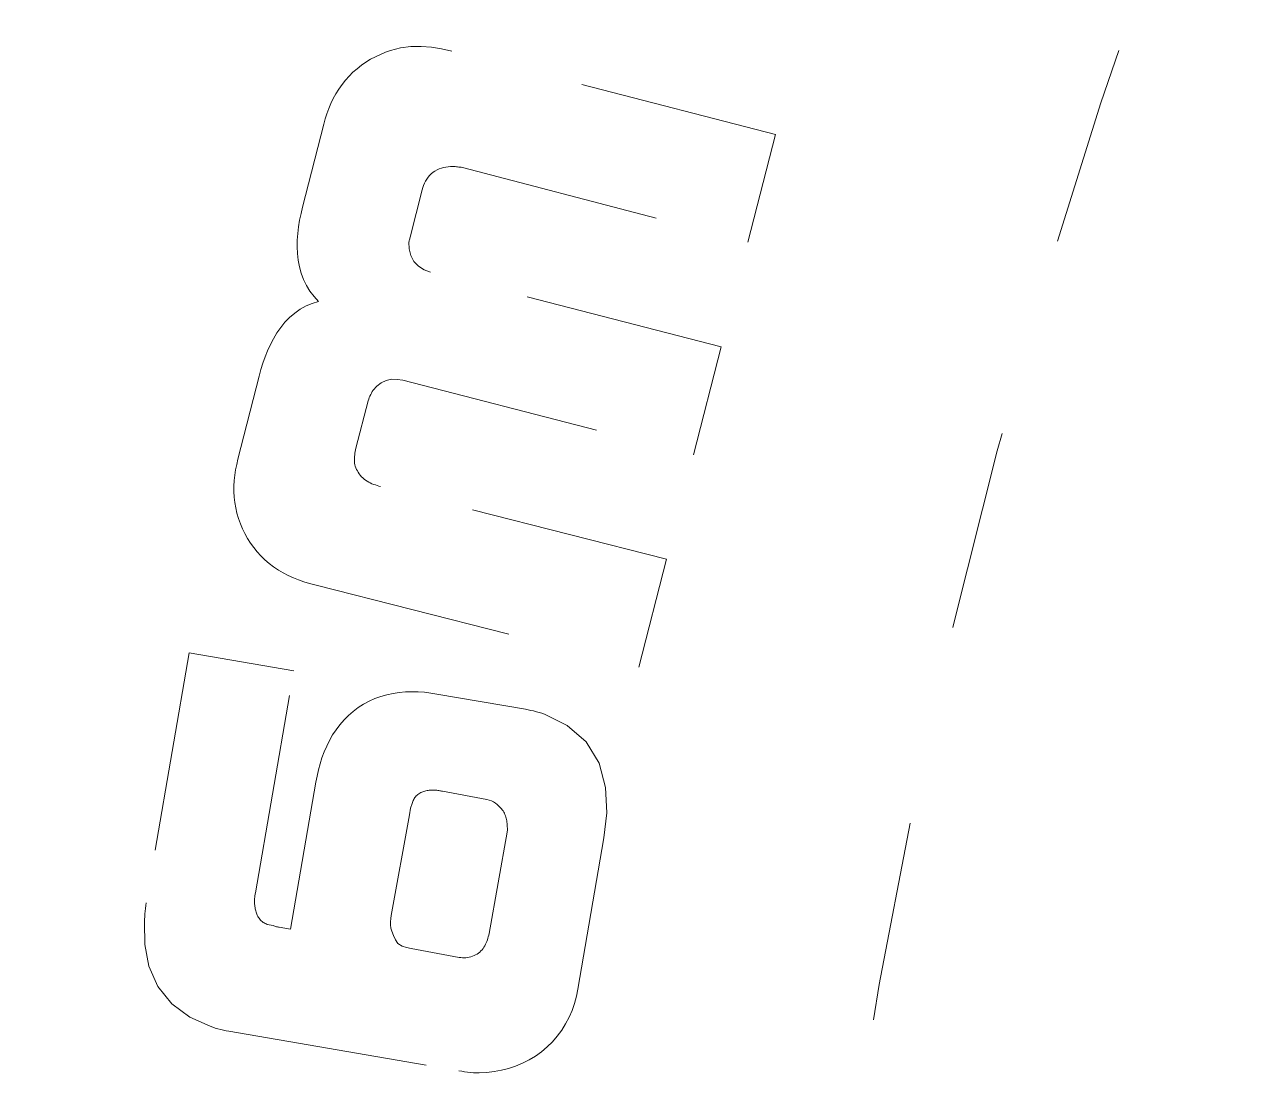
# Model space of a CAD drawing. Header units: millimetres. Extents: x -50460 to 50460, y -35640 to 35640.
# Drawn here: x -33429.18 to -33423.06, y 26589.39 to 26594.73 of the extents above; entities that cross this region are included whole.
import ezdxf

# ---------------------------------------------------------------- set-up
doc = ezdxf.new("R2010")
doc.units = ezdxf.units.MM
doc.linetypes.add('虚线', pattern=[2, 1, -1])
for name, color, linetype, lineweight in [('EB0', 7, 'Continuous', 15), ('尺寸线层', 4, 'Continuous', 18), ('粗实线层_1', 7, 'Continuous', 15), ('细实线层', 3, 'Continuous', 18), ('虚线层', 100, '虚线', 18)]:
    doc.layers.add(name, color=color, linetype=linetype, lineweight=lineweight)

# ---------------------------------------------------------------- blocks, each defined once
blk = doc.blocks.new('*X1015')
at = {"layer": '虚线层', "linetype": '虚线', "lineweight": 18}
for p, q in [((8.837173461914062, 52.63521766662598), (8.812389373779297, 52.62356567382812)), ((8.862545013427734, 52.64556312561035), (8.837173461914062, 52.63521766662598)), ((8.888214111328125, 52.65524196624756), (8.862545013427734, 52.64556312561035)), ((8.93820571899414, 52.66810989379883), (8.888214111328125, 52.65524196624756)), ((8.888214886872447, 52.65524199714491), (8.888214886872447, 52.65524199714491)), ((8.98904037475586, 52.67454433441162), (8.93820571899414, 52.66810989379883)), ((9.040626525878906, 52.67528247833252), (8.98904037475586, 52.67454433441162)), ((9.092269897460938, 52.67083072662354), (9.040626525878906, 52.67528247833252)), ((9.14339828491211, 52.66220474243164), (9.092269897460938, 52.67083072662354)), ((9.194072723388672, 52.65090370178223), (9.14339828491211, 52.66220474243164)), ((10.81185913849913, 52.2357192205709), (9.194071719844942, 52.65090360234899)), ((9.194071719844942, 52.65090360234899), (9.194071719844942, 52.65090360234899)), ((8.742351531982422, 52.58049869537354), (8.720684051513672, 52.56371593475342)), ((8.764965057373047, 52.59602546691895), (8.742351531982422, 52.58049869537354)), ((8.788326263427734, 52.61042499542236), (8.764965057373047, 52.59602546691895)), ((8.812389373779297, 52.62356567382812), (8.788326263427734, 52.61042499542236)), ((8.662628173828125, 52.50557136535645), (8.645652770996094, 52.48404121398926)), ((8.680805206298828, 52.52611351013184), (8.662628173828125, 52.50557136535645)), ((8.700157165527344, 52.54555320739746), (8.680805206298828, 52.52611351013184)), ((8.720684051513672, 52.56371593475342), (8.700157165527344, 52.54555320739746)), ((8.62991714477539, 52.46159362792969), (8.615447998046875, 52.43830966949463)), ((8.645652770996094, 52.48404121398926), (8.62991714477539, 52.46159362792969)), ((8.59024429321289, 52.38960742950439), (8.579582214355469, 52.36434650421143)), ((8.602222442626953, 52.41428375244141), (8.59024429321289, 52.38960742950439)), ((8.615447998046875, 52.43830966949463), (8.602222442626953, 52.41428375244141)), ((8.570316314697266, 52.33856678009033), (8.562171936035156, 52.31240272521973)), ((8.579582214355469, 52.36434650421143), (8.570316314697266, 52.33856678009033)), ((8.554592327214777, 52.28604460017959), (8.448735494253924, 51.87216173684283)), ((8.562171936035156, 52.31240272521973), (8.55459213256836, 52.28604507446289)), ((8.554592327214777, 52.28604460017959), (8.554592327214777, 52.28604460017959)), ((10.67346434458159, 51.6968905871654), (10.81185913849913, 52.2357192205709)), ((10.81185913849913, 52.2357192205709), (10.81185913849913, 52.2357192205709)), ((9.176094055175781, 52.07403564453125), (9.187705993652344, 52.07485675811768)), ((9.187705993652344, 52.07485675811768), (9.1993408203125, 52.07515811920166)), ((9.1993408203125, 52.07515811920166), (9.210990905761719, 52.07519817352295)), ((9.210990905761719, 52.07519817352295), (9.216999053955078, 52.07392597198486)), ((9.210991459549405, 52.07519861319452), (9.210991459549405, 52.07519861319452)), ((9.068920135498047, 52.01200294494629), (9.075748443603516, 52.02144432067871)), ((9.075748443603516, 52.02144432067871), (9.08331298828125, 52.03031063079834)), ((9.08331298828125, 52.03031063079834), (9.091556549072266, 52.03856182098389)), ((9.091556549072266, 52.03856182098389), (9.10049057006836, 52.04604339599609)), ((9.10049057006836, 52.04604339599609), (9.110118865966797, 52.05258178710938)), ((9.110118865966797, 52.05258178710938), (9.120342254638672, 52.05819225311279)), ((9.120342254638672, 52.05819225311279), (9.130973815917969, 52.06298637390137)), ((9.130973815917969, 52.06298637390137), (9.141914367675781, 52.06699466705322)), ((9.141914367675781, 52.06699466705322), (9.153121948242188, 52.07017040252686)), ((9.153121948242188, 52.07017040252686), (9.164539337158203, 52.0724983215332)), ((9.164539337158203, 52.0724983215332), (9.176094055175781, 52.07403564453125)), ((9.216999053955078, 52.07392597198486), (9.223068237304688, 52.07302284240723)), ((9.223068237304688, 52.07302284240723), (9.229194641113281, 52.07259654998779)), ((9.229194641113281, 52.07259654998779), (9.23531723022461, 52.07224178314209)), ((9.23531723022461, 52.07224178314209), (9.241413116455078, 52.07155227661133)), ((9.241413116455078, 52.07155227661133), (9.247432708740234, 52.07042598724365)), ((9.247433975804597, 52.070426378923), (10.67346434458159, 51.6968905871654)), ((9.247433975804597, 52.070426378923), (9.247433975804597, 52.070426378923)), ((8.985828769742511, 51.72161943749234), (9.04656629684905, 51.9584957932384)), ((9.046566009521484, 51.95849609375), (9.049823760986328, 51.96968841552734)), ((9.04656629684905, 51.9584957932384), (9.04656629684905, 51.9584957932384)), ((9.049823760986328, 51.96968841552734), (9.053436279296875, 51.98075389862061)), ((9.053436279296875, 51.98075389862061), (9.057735443115234, 51.99156856536865)), ((9.057735443115234, 51.99156856536865), (9.062904357910156, 52.00201797485352)), ((9.062904357910156, 52.00201797485352), (9.068920135498047, 52.01200294494629)), ((8.441082000732422, 51.83964157104492), (8.434158325195312, 51.80698013305664)), ((8.448734283447266, 51.87216186523438), (8.441082000732422, 51.83964157104492)), ((8.448735494253924, 51.87216173684283), (8.448735494253924, 51.87216173684283)), ((8.42864990234375, 51.77405071258545), (8.424785614013672, 51.74086761474609)), ((8.434158325195312, 51.80698013305664), (8.42864990234375, 51.77405071258545)), ((8.424785614013672, 51.74086761474609), (8.42251205444336, 51.70753383636475)), ((8.98175048828125, 51.7056360244751), (8.98282241821289, 51.70961380004883)), ((8.98282241821289, 51.70961380004883), (8.98370361328125, 51.71364879608154)), ((8.98370361328125, 51.71364879608154), (8.98465347290039, 51.71766662597656)), ((8.98465347290039, 51.71766662597656), (8.985828399658203, 51.72161960601807)), ((8.985828769742511, 51.72161943749234), (8.985828769742511, 51.72161943749234)), ((8.42251205444336, 51.70753383636475), (8.421932220458984, 51.67413806915283)), ((8.421932220458984, 51.67413806915283), (8.423290252685547, 51.64075946807861)), ((8.979320526123047, 51.69775867462158), (8.98052978515625, 51.70169925689697)), ((8.981853485107422, 51.6640100479126), (8.979320526123047, 51.69775867462158)), ((8.979321177554084, 51.69775826612749), (8.979321177554084, 51.69775826612749)), ((8.98052978515625, 51.70169925689697), (8.98175048828125, 51.7056360244751)), ((8.989566802978516, 51.63131237030029), (8.981853485107422, 51.6640100479126)), ((10.67346434458159, 51.6968905871654), (10.67346434458159, 51.6968905871654)), ((8.423290252685547, 51.64075946807861), (8.426898956298828, 51.60754680633545)), ((8.426898956298828, 51.60754680633545), (8.433101654052734, 51.57471561431885)), ((9.004425048828125, 51.60124111175537), (8.989566802978516, 51.63131237030029)), ((9.02725601196289, 51.57699012756348), (9.004425048828125, 51.60124111175537)), ((8.433101654052734, 51.57471561431885), (8.442058563232422, 51.54252815246582)), ((8.442058563232422, 51.54252815246582), (8.453800201416016, 51.51126098632812)), ((9.055782318115234, 51.55965328216553), (9.02725601196289, 51.57699012756348)), ((9.087348937988281, 51.54764938354492), (9.055782318115234, 51.55965328216553)), ((10.53940794544178, 51.17498169345708), (9.08734720791108, 51.54764980625623)), ((9.08734720791108, 51.54764980625623), (9.08734720791108, 51.54764980625623)), ((8.453800201416016, 51.51126098632812), (8.46829605102539, 51.48112869262695)), ((8.46829605102539, 51.48112869262695), (8.485649108886719, 51.45255661010742)), ((8.485649108886719, 51.45255661010742), (8.506107330322266, 51.42621994018555)), ((8.506107330322266, 51.42621994018555), (8.528560638427734, 51.40144634246826)), ((8.40933609008789, 51.3428955078125), (8.383914947509766, 51.32118701934814)), ((8.4366455078125, 51.36220550537109), (8.40933609008789, 51.3428955078125)), ((8.465824127197266, 51.37857723236084), (8.4366455078125, 51.36220550537109)), ((8.496688842773438, 51.39127159118652), (8.465824127197266, 51.37857723236084)), ((8.528560638427734, 51.40144634246826), (8.496688842773438, 51.39127159118652)), ((8.528561958461069, 51.40144590169803), (8.528561958461069, 51.40144590169803)), ((8.36043930053711, 51.29736804962158), (8.339275360107422, 51.27150630950928)), ((8.383914947509766, 51.32118701934814), (8.36043930053711, 51.29736804962158)), ((8.32046127319336, 51.24387073516846), (8.303497314453125, 51.21505069732666)), ((8.339275360107422, 51.27150630950928), (8.32046127319336, 51.24387073516846)), ((8.288074493408203, 51.18540191650391), (8.274116516113281, 51.15503215789795)), ((8.303497314453125, 51.21505069732666), (8.288074493408203, 51.18540191650391)), ((10.40101315150969, 50.63485154161026), (10.53940794544178, 51.17498169345708)), ((10.53940794544178, 51.17498169345708), (10.53940794544178, 51.17498169345708)), ((8.261611938476562, 51.12403011322021), (8.2506103515625, 51.09248065948486)), ((8.274116516113281, 51.15503215789795), (8.261611938476562, 51.12403011322021)), ((8.240886688232422, 51.06051731109619), (8.231815338134766, 51.02834415435791)), ((8.2506103515625, 51.09248065948486), (8.240886688232422, 51.06051731109619)), ((8.231815754552372, 51.02834394942329), (8.125525082097738, 50.61402724660002)), ((8.231815754552372, 51.02834394942329), (8.231815754552372, 51.02834394942329)), ((8.801448822021484, 50.95762825012207), (8.82012939453125, 50.97796249389648)), ((8.82012939453125, 50.97796249389648), (8.841747283935547, 50.9948263168335)), ((8.841747283935547, 50.9948263168335), (8.866378784179688, 51.00675201416016)), ((8.866378784179688, 51.00675201416016), (8.893329620361328, 51.01227951049805)), ((8.893329620361328, 51.01227951049805), (8.921184539794922, 51.01199817657471)), ((8.921184539794922, 51.01199817657471), (8.948951721191406, 51.00751972198486)), ((8.948952413993538, 51.00751965441304), (10.40101315150969, 50.63485154161026)), ((8.948952413993538, 51.00751965441304), (8.948952413993538, 51.00751965441304)), ((8.776283264160156, 50.90513324737549), (8.779064178466797, 50.91300964355469)), ((8.779064178466797, 50.91300964355469), (8.782005310058594, 50.92081069946289)), ((8.782005310058594, 50.92081069946289), (8.785266876220703, 50.92846298217773)), ((8.785266876220703, 50.92846298217773), (8.788936614990234, 50.93592739105225)), ((8.788936614990234, 50.93592739105225), (8.792930603027344, 50.9432430267334)), ((8.792930603027344, 50.9432430267334), (8.797134399414062, 50.95046043395996)), ((8.797134399414062, 50.95046043395996), (8.801448822021484, 50.95762825012207)), ((8.801446990997647, 50.95762811427994), (8.801446990997647, 50.95762811427994)), ((8.715112934602075, 50.66825718152541), (8.776284301187843, 50.90513353727511)), ((8.776284301187843, 50.90513353727511), (8.776284301187843, 50.90513353727511)), ((8.713386535644531, 50.66010475158691), (8.71511459350586, 50.66825675964355)), ((8.715112934602075, 50.66825718152541), (8.715112934602075, 50.66825718152541)), ((8.125526428222656, 50.61402702331543), (8.119525909423828, 50.58728790283203)), ((8.125525082097738, 50.61402724660002), (8.125525082097738, 50.61402724660002)), ((8.707595825195312, 50.61064434051514), (8.707672119140625, 50.618971824646)), ((8.707962036132812, 50.60230922698975), (8.707595825195312, 50.61064434051514)), ((8.707672119140625, 50.618971824646), (8.708168029785156, 50.62727451324463)), ((8.708168029785156, 50.62727451324463), (8.709049224853516, 50.63553714752197)), ((8.709049224853516, 50.63553714752197), (8.710269927978516, 50.64375686645508)), ((8.710269927978516, 50.64375686645508), (8.711742401123047, 50.65194225311279)), ((8.711742401123047, 50.65194225311279), (8.713386535644531, 50.66010475158691)), ((10.40101315150969, 50.63485154161026), (10.40101315150969, 50.63485154161026)), ((8.114139556884766, 50.56044387817383), (8.109966278076172, 50.5333948135376)), ((8.119525909423828, 50.58728790283203), (8.114139556884766, 50.56044387817383)), ((8.70880126953125, 50.59398651123047), (8.707962036132812, 50.60230922698975)), ((8.710182189941406, 50.58573818206787), (8.70880126953125, 50.59398651123047)), ((8.712188720703125, 50.57765293121338), (8.710182189941406, 50.58573818206787)), ((8.714908599853516, 50.56981658935547), (8.712188720703125, 50.57765293121338)), ((8.718330383300781, 50.56226253509521), (8.714908599853516, 50.56981658935547)), ((8.722240447998047, 50.55490684509277), (8.718330383300781, 50.56226253509521)), ((8.726394653320312, 50.54764938354492), (8.722240447998047, 50.55490684509277)), ((8.726392761062016, 50.54764980625623), (8.726392761062016, 50.54764980625623)), ((8.731521606445312, 50.54010486602783), (8.726394653320312, 50.54764938354492)), ((8.107280731201172, 50.50613307952881), (8.105995178222656, 50.47875595092773)), ((8.109966278076172, 50.5333948135376), (8.107280731201172, 50.50613307952881)), ((8.736873626708984, 50.53276252746582), (8.731521606445312, 50.54010486602783)), ((8.742664337158203, 50.52582263946533), (8.736873626708984, 50.53276252746582)), ((8.749080657958984, 50.51946067810059), (8.742664337158203, 50.52582263946533)), ((8.756072998046875, 50.51366901397705), (8.749080657958984, 50.51946067810059)), ((8.763492584228516, 50.50836277008057), (8.756072998046875, 50.51366901397705)), ((8.771190643310547, 50.50345802307129), (8.763492584228516, 50.50836277008057)), ((8.779075622558594, 50.49890804290771), (8.771190643310547, 50.50345802307129)), ((8.787128448486328, 50.49472236633301), (8.779075622558594, 50.49890804290771)), ((8.795352935791016, 50.49091529846191), (8.787128448486328, 50.49472236633301)), ((8.803733825683594, 50.48749828338623), (8.795352935791016, 50.49091529846191)), ((8.812259674072266, 50.48443651199341), (8.803733825683594, 50.48749828338623)), ((8.82088851928711, 50.48164224624634), (8.812259674072266, 50.48443651199341)), ((8.105995178222656, 50.47875595092773), (8.106025695800781, 50.45135927200317)), ((8.106025695800781, 50.45135927200317), (8.107425689697266, 50.42400550842285)), ((8.107425689697266, 50.42400550842285), (8.110279083251953, 50.39675569534302)), ((8.829586029052734, 50.47902631759644), (8.82088851928711, 50.48164224624634)), ((8.838321685791016, 50.47650003433228), (8.829586029052734, 50.47902631759644)), ((10.26739059186366, 50.11424416633963), (8.83832334674662, 50.47650013163366)), ((8.83832334674662, 50.47650013163366), (8.83832334674662, 50.47650013163366)), ((8.110279083251953, 50.39675569534302), (8.114700317382812, 50.36971521377563)), ((8.114700317382812, 50.36971521377563), (8.120834350585938, 50.34301996231079)), ((8.120834350585938, 50.34301996231079), (8.12868881225586, 50.31677198410034)), ((8.12868881225586, 50.31677198410034), (8.138084411621094, 50.29103183746338)), ((8.138084411621094, 50.29103183746338), (8.148872375488281, 50.26585388183594)), ((8.148872375488281, 50.26585388183594), (8.160995483398438, 50.24128723144531)), ((8.160995483398438, 50.24128723144531), (8.174415588378906, 50.2173900604248)), ((8.174415588378906, 50.2173900604248), (8.18914794921875, 50.19428825378418)), ((8.18914794921875, 50.19428825378418), (8.205211639404297, 50.17212581634521)), ((8.205211639404297, 50.17212581634521), (8.222358703613281, 50.15078496932983)), ((8.222358703613281, 50.15078496932983), (8.240058898925781, 50.1298623085022)), ((8.240058704657713, 50.12986238759913), (8.240058704657713, 50.12986238759913)), ((8.240058898925781, 50.1298623085022), (8.260639190673828, 50.11050510406494)), ((8.260639190673828, 50.11050510406494), (8.281814575195312, 50.09191179275513)), ((8.281814575195312, 50.09191179275513), (8.30416488647461, 50.07482481002808)), ((8.30416488647461, 50.07482481002808), (8.327796936035156, 50.05944776535034)), ((8.327796936035156, 50.05944776535034), (8.352340698242188, 50.04543685913086)), ((10.12856195845234, 49.57411401449644), (10.26739059186366, 50.11424416633963)), ((10.26739059186366, 50.11424416633963), (10.26739059186366, 50.11424416633963)), ((8.352340698242188, 50.04543685913086), (8.377449035644531, 50.03248167037964)), ((8.377449035644531, 50.03248167037964), (8.403045654296875, 50.0206356048584)), ((8.403045654296875, 50.0206356048584), (8.429161071777344, 50.01008892059326)), ((8.429161071777344, 50.01008892059326), (8.455780029296875, 50.00090265274048)), ((8.455780029296875, 50.00090265274048), (8.48275375366211, 49.99268817901611)), ((8.48275375366211, 49.99268817901611), (8.509906768798828, 49.98496007919312)), ((8.509906860839692, 49.98496000148225), (10.12856195845234, 49.57411401449644)), ((8.509906860839692, 49.98496000148225), (8.509906860839692, 49.98496000148225)), ((7.882778687606333, 49.64625356147008), (7.667160466342466, 48.39722970029834)), ((8.404687581321923, 49.55644878923704), (7.882778687606333, 49.64625356147008)), ((7.882778687606333, 49.64625356147008), (7.882778687606333, 49.64625356147008)), ((10.12856195845234, 49.57411401449644), (10.12856195845234, 49.57411401449644)), ((8.213364370909403, 48.44712124043144), (8.404687581321923, 49.55644878923704)), ((8.404687581321923, 49.55644878923704), (8.404687581321923, 49.55644878923704)), ((8.932022094726562, 49.44753980636597), (8.900875091552734, 49.44295358657837)), ((8.963375091552734, 49.45034503936768), (8.932022094726562, 49.44753980636597)), ((8.99483871459961, 49.45144462585449), (8.963375091552734, 49.45034503936768)), ((9.026321411132812, 49.45091009140015), (8.99483871459961, 49.45144462585449)), ((9.057723999023438, 49.4487156867981), (9.026321411132812, 49.45091009140015)), ((9.088958740234375, 49.44490575790405), (9.057723999023438, 49.4487156867981)), ((9.12009048461914, 49.4401798248291), (9.088958740234375, 49.44490575790405)), ((8.753711700439453, 49.3893780708313), (8.727218627929688, 49.37237215042114)), ((8.781440734863281, 49.40427350997925), (8.753711700439453, 49.3893780708313)), ((8.810203552246094, 49.4170994758606), (8.781440734863281, 49.40427350997925)), ((8.839775085449219, 49.42790603637695), (8.810203552246094, 49.4170994758606)), ((8.87005615234375, 49.43649005889893), (8.839775085449219, 49.42790603637695)), ((8.900875091552734, 49.44295358657837), (8.87005615234375, 49.43649005889893)), ((9.561737472860841, 49.36425789986606), (9.120088882831624, 49.44017980875651)), ((9.120088882831624, 49.44017980875651), (9.120088882831624, 49.44017980875651)), ((8.678031921386719, 49.33311080932617), (8.655803680419922, 49.31082344055176)), ((8.70193099975586, 49.35359764099121), (8.678031921386719, 49.33311080932617)), ((8.727218627929688, 49.37237215042114), (8.70193099975586, 49.35359764099121)), ((9.575557708740234, 49.36152458190918), (9.561737060546875, 49.3642578125)), ((9.561737472860841, 49.36425789986606), (9.561737472860841, 49.36425789986606)), ((9.589344024658203, 49.35866022109985), (9.575557708740234, 49.36152458190918)), ((9.603069305419922, 49.35553550720215), (9.589344024658203, 49.35866022109985)), ((9.616695404052734, 49.35203647613525), (9.603069305419922, 49.35553550720215)), ((9.630237579345703, 49.34819984436035), (9.616695404052734, 49.35203647613525)), ((9.643726348876953, 49.34413766860962), (9.630237579345703, 49.34819984436035)), ((9.657180786132812, 49.33996295928955), (9.643726348876953, 49.34413766860962)), ((9.770187377929688, 49.28367185592651), (9.657180786132812, 49.33996295928955)), ((9.65718215832021, 49.33996288901835), (9.65718215832021, 49.33996288901835)), ((8.616046905517578, 49.26202821731567), (8.598709106445312, 49.23575448989868)), ((8.635139465332031, 49.28705787658691), (8.616046905517578, 49.26202821731567)), ((8.655803680419922, 49.31082344055176), (8.635139465332031, 49.28705787658691)), ((9.86520004272461, 49.2013111114502), (9.770187377929688, 49.28367185592651)), ((8.583087921142578, 49.20841598510742), (8.569084167480469, 49.18022155761719)), ((8.598709106445312, 49.23575448989868), (8.583087921142578, 49.20841598510742)), ((9.930549621582031, 49.09438610076904), (9.86520004272461, 49.2013111114502)), ((8.556610107421875, 49.15131855010986), (8.545608520507812, 49.12182188034058)), ((8.569084167480469, 49.18022155761719), (8.556610107421875, 49.15131855010986)), ((8.53603744506836, 49.09182691574097), (8.527881622314453, 49.06142330169678)), ((8.545608520507812, 49.12182188034058), (8.53603744506836, 49.09182691574097)), ((9.962654113769531, 48.97274160385132), (9.930549621582031, 49.09438610076904)), ((8.52102279663086, 49.0307092666626), (8.514881134033203, 48.99983263015747)), ((8.527881622314453, 49.06142330169678), (8.52102279663086, 49.0307092666626)), ((8.514882809075061, 48.99983273717589), (8.388201681096689, 48.26534249856195)), ((8.514882809075061, 48.99983273717589), (8.514882809075061, 48.99983273717589)), ((9.054271697998047, 48.95386409759521), (9.059585571289062, 48.95540618896484)), ((9.059585571289062, 48.95540618896484), (9.064952850341797, 48.95673751831055)), ((9.064952850341797, 48.95673751831055), (9.070369720458984, 48.95786666870117)), ((9.070369720458984, 48.95786666870117), (9.075824737548828, 48.95880031585693)), ((9.075824737548828, 48.95880031585693), (9.081310272216797, 48.95953798294067)), ((9.081310272216797, 48.95953798294067), (9.086814880371094, 48.96007680892944)), ((9.086814880371094, 48.96007680892944), (9.092334747314453, 48.96041584014893)), ((9.092334747314453, 48.96041584014893), (9.097858428955078, 48.96056699752808)), ((9.097858428955078, 48.96056699752808), (9.103385925292969, 48.96057558059692)), ((9.103385925292969, 48.96057558059692), (9.108917236328125, 48.96048831939697)), ((9.108917236328125, 48.96048831939697), (9.114448547363281, 48.9603533744812)), ((9.114448547363281, 48.9603533744812), (9.119224548339844, 48.95950174331665)), ((9.114448969601654, 48.96035334455155), (9.114448969601654, 48.96035334455155)), ((9.119224548339844, 48.95950174331665), (9.123992919921875, 48.95861768722534)), ((9.123992919921875, 48.95861768722534), (9.12875747680664, 48.95769214630127)), ((9.12875747680664, 48.95769214630127), (9.133525848388672, 48.95680952072144)), ((9.133525848388672, 48.95680952072144), (9.138309478759766, 48.95601797103882)), ((9.138309478759766, 48.95601797103882), (9.143089294433594, 48.95519018173218)), ((9.143089294433594, 48.95519018173218), (9.14785385131836, 48.95427942276001)), ((9.147854609516799, 48.95427959183871), (9.147854609516799, 48.95427959183871)), ((9.147854609516799, 48.95427959183871), (9.369546583489864, 48.91306484129746)), ((9.968379974365234, 48.84746217727661), (9.962654113769531, 48.97274160385132)), ((8.996009826660156, 48.89267444610596), (8.997673034667969, 48.89796781539917)), ((8.997673034667969, 48.89796781539917), (8.999462127685547, 48.90320491790771)), ((8.999462127685547, 48.90320491790771), (9.001514434814453, 48.90832901000977)), ((9.001514434814453, 48.90832901000977), (9.003936767578125, 48.91328763961792)), ((9.003936767578125, 48.91328763961792), (9.006736755371094, 48.91806364059448)), ((9.006736755371094, 48.91806364059448), (9.009845733642578, 48.92265748977661)), ((9.009845733642578, 48.92265748977661), (9.013206481933594, 48.92706823348999)), ((9.013206481933594, 48.92706823348999), (9.016815185546875, 48.93126630783081)), ((9.016815185546875, 48.93126630783081), (9.020694732666016, 48.93520927429199)), ((9.020694732666016, 48.93520927429199), (9.024856567382812, 48.93885469436646)), ((9.024856567382812, 48.93885469436646), (9.029293060302734, 48.94217777252197)), ((9.029293060302734, 48.94217777252197), (9.03396224975586, 48.94516181945801)), ((9.03396224975586, 48.94516181945801), (9.038829803466797, 48.94779253005981)), ((9.038829803466797, 48.94779253005981), (9.043865203857422, 48.95009136199951)), ((9.043865203857422, 48.95009136199951), (9.049026489257812, 48.95210075378418)), ((9.049026489257812, 48.95210075378418), (9.054271697998047, 48.95386409759521)), ((9.369544982910156, 48.91306495666504), (9.380882263183594, 48.91031980514526)), ((9.369546583489864, 48.91306484129746), (9.369546583489864, 48.91306484129746)), ((9.380882263183594, 48.91031980514526), (9.391868591308594, 48.90657806396484)), ((9.391868591308594, 48.90657806396484), (9.402294158935547, 48.9013786315918)), ((9.402294158935547, 48.9013786315918), (9.412158966064453, 48.89513874053955)), ((9.412158966064453, 48.89513874053955), (9.421356201171875, 48.88801431655884)), ((8.891889316670131, 48.33432297578838), (8.98212792839331, 48.8375767718826)), ((8.98212792839331, 48.8375767718826), (8.987767841623281, 48.87054857231851)), ((8.98212792839331, 48.8375767718826), (8.98212792839331, 48.8375767718826)), ((8.987767841623281, 48.87054857231851), (8.996010791728622, 48.89267438576644)), ((8.987767841623281, 48.87054857231851), (8.987767841623281, 48.87054857231851)), ((8.996010791728622, 48.89267438576644), (8.996010791728622, 48.89267438576644)), ((9.421356201171875, 48.88801431655884), (9.429752349853516, 48.87998008728027)), ((9.429752349853516, 48.87998008728027), (9.437660217285156, 48.87141609191895)), ((9.437659381743288, 48.87141625127697), (9.437659381743288, 48.87141625127697)), ((9.437660217285156, 48.87141609191895), (9.442085266113281, 48.86641931533813)), ((9.442085266113281, 48.86641931533813), (9.446365356445312, 48.86132049560547)), ((9.446365356445312, 48.86132049560547), (9.450363159179688, 48.85601711273193)), ((9.450363159179688, 48.85601711273193), (9.453941345214844, 48.8504204750061)), ((9.453941345214844, 48.8504204750061), (9.457084655761719, 48.84454679489136)), ((9.457084655761719, 48.84454679489136), (9.459827423095703, 48.83845710754395)), ((9.459827423095703, 48.83845710754395), (9.462196350097656, 48.83221292495728)), ((9.462196350097656, 48.83221292495728), (9.464221954345703, 48.82586002349854)), ((9.954360961914062, 48.7226095199585), (9.968379974365234, 48.84746217727661)), ((9.464221954345703, 48.82586002349854), (9.465923309326172, 48.81942081451416)), ((9.465923309326172, 48.81942081451416), (9.46731948852539, 48.81291341781616)), ((9.46731948852539, 48.81291341781616), (9.468437194824219, 48.80635738372803)), ((9.468437194824219, 48.80635738372803), (9.469306945800781, 48.79976654052734)), ((9.469306945800781, 48.79976654052734), (9.46999740600586, 48.79315042495728)), ((9.46999740600586, 48.79315042495728), (9.470561981201172, 48.78651762008667)), ((9.470561981201172, 48.78651762008667), (9.471065521240234, 48.77987623214722)), ((9.471065021658433, 48.77987612112338), (9.471065021658433, 48.77987612112338)), ((9.471065521240234, 48.77987623214722), (9.471458435058594, 48.77559471130371)), ((9.471458435058594, 48.77559471130371), (9.471771240234375, 48.77131366729736)), ((9.471771240234375, 48.77131366729736), (9.471927642822266, 48.76703500747681)), ((9.470631182179204, 48.7499411970457), (9.379958730991348, 48.24408436407248)), ((9.471134185791016, 48.75421237945557), (9.470630645751953, 48.74994134902954)), ((9.470631182179204, 48.7499411970457), (9.470631182179204, 48.7499411970457)), ((9.471569061279297, 48.75848484039307), (9.471134185791016, 48.75421237945557)), ((9.471855163574219, 48.76275873184204), (9.471569061279297, 48.75848484039307)), ((9.471927642822266, 48.76703500747681), (9.471855163574219, 48.76275873184204)), ((9.823776518416707, 47.96686093674361), (9.954362201708136, 48.72260930984339)), ((9.954362201708136, 48.72260930984339), (9.954362201708136, 48.72260930984339)), ((8.208580017089844, 48.41401100158691), (8.20859146118164, 48.41978931427002)), ((8.208602905273438, 48.40823411941528), (8.208580017089844, 48.41401100158691)), ((8.20859146118164, 48.41978931427002), (8.20947265625, 48.42433500289917)), ((8.20859213663789, 48.4197893532255), (8.20859213663789, 48.4197893532255)), ((8.208698272705078, 48.4024600982666), (8.208602905273438, 48.40823411941528)), ((8.20947265625, 48.42433500289917), (8.210235595703125, 48.42890071868896)), ((8.210235595703125, 48.42890071868896), (8.210845947265625, 48.43348979949951)), ((8.210845947265625, 48.43348979949951), (8.211494445800781, 48.43806600570679)), ((8.211494445800781, 48.43806600570679), (8.212337493896484, 48.44261360168457)), ((8.212337493896484, 48.44261360168457), (8.213363647460938, 48.44712114334106)), ((8.213364370909403, 48.44712124043144), (8.213364370909403, 48.44712124043144)), ((7.660587310791016, 48.342116355896), (7.659923553466797, 48.32825946807861)), ((7.661705017089844, 48.35593748092651), (7.660587310791016, 48.342116355896)), ((7.66326904296875, 48.36972188949585), (7.661705017089844, 48.35593748092651)), ((7.665138244628906, 48.38348197937012), (7.66326904296875, 48.36972188949585)), ((7.667160034179688, 48.39722967147827), (7.665138244628906, 48.38348197937012)), ((7.667160466342466, 48.39722970029834), (7.667160466342466, 48.39722970029834)), ((8.20889663696289, 48.39668989181519), (8.208698272705078, 48.4024600982666)), ((8.209236145019531, 48.39092540740967), (8.20889663696289, 48.39668989181519)), ((8.209735870361328, 48.385169506073), (8.209236145019531, 48.39092540740967)), ((8.210391998291016, 48.37942886352539), (8.209735870361328, 48.385169506073)), ((8.21121597290039, 48.37370872497559), (8.210391998291016, 48.37942886352539)), ((8.212203979492188, 48.36801528930664), (8.21121597290039, 48.37370872497559)), ((8.213371276855469, 48.36235570907593), (8.212203979492188, 48.36801528930664)), ((8.214725494384766, 48.35673952102661), (8.213371276855469, 48.36235570907593)), ((8.216289520263672, 48.35117626190186), (8.214725494384766, 48.35673952102661)), ((8.218074798583984, 48.34567785263062), (8.216289520263672, 48.35117626190186)), ((8.220104217529297, 48.34026527404785), (8.218074798583984, 48.34567785263062)), ((7.659561157226562, 48.31437730789185), (7.659351348876953, 48.30048370361328)), ((7.659351348876953, 48.30048370361328), (7.661163330078125, 48.1898193359375)), ((7.659351355716353, 48.30048349639401), (7.659351355716353, 48.30048349639401)), ((7.659923553466797, 48.32825946807861), (7.659561157226562, 48.31437730789185)), ((8.222408294677734, 48.33496427536011), (8.220104217529297, 48.34026527404785)), ((8.225013732910156, 48.32980012893677), (8.222408294677734, 48.33496427536011)), ((8.227928161621094, 48.32480335235596), (8.225013732910156, 48.32980012893677)), ((8.231159210205078, 48.32000923156738), (8.227928161621094, 48.32480335235596)), ((8.23470687866211, 48.31545162200928), (8.231159210205078, 48.32000923156738)), ((8.23855972290039, 48.31114292144775), (8.23470687866211, 48.31545162200928)), ((8.242683410644531, 48.30708265304565), (8.23855972290039, 48.31114292144775)), ((8.247055053710938, 48.30327558517456), (8.242683410644531, 48.30708265304565)), ((8.251670837402344, 48.29978275299072), (8.247055053710938, 48.30327558517456)), ((8.256546020507812, 48.29669380187988), (8.251670837402344, 48.29978275299072)), ((8.261669158935547, 48.2940616607666), (8.256546020507812, 48.29669380187988)), ((8.266971588134766, 48.2917652130127), (8.261669158935547, 48.2940616607666)), ((8.27236557006836, 48.28963756561279), (8.266971588134766, 48.2917652130127)), ((8.301433785221889, 48.28486527513451), (8.272366540099028, 48.28963750940966)), ((8.272366540099028, 48.28963750940966), (8.272366540099028, 48.28963750940966)), ((8.305644989013672, 48.28287410736084), (8.301433563232422, 48.2848653793335)), ((8.301433785221889, 48.28486527513451), (8.301433785221889, 48.28486527513451)), ((8.309890747070312, 48.28098773956299), (8.305644989013672, 48.28287410736084)), ((8.314205169677734, 48.27931070327759), (8.309890747070312, 48.28098773956299)), ((8.888359069824219, 48.29761552810669), (8.888469696044922, 48.30288696289062)), ((8.88836669921875, 48.29233121871948), (8.888359069824219, 48.29761552810669)), ((8.888473510742188, 48.28703355789185), (8.88836669921875, 48.29233121871948)), ((8.888469696044922, 48.30288696289062), (8.888725280761719, 48.30814695358276)), ((8.888717651367188, 48.28173780441284), (8.888473510742188, 48.28703355789185)), ((8.889213562011719, 48.27647924423218), (8.888717651367188, 48.28173780441284)), ((8.888725280761719, 48.30814695358276), (8.889137268066406, 48.31339550018311)), ((8.889137268066406, 48.31339550018311), (8.889694213867188, 48.3186354637146)), ((8.889694213867188, 48.3186354637146), (8.890365600585938, 48.32386827468872)), ((8.890365600585938, 48.32386827468872), (8.891109466552734, 48.32909679412842)), ((8.891109466552734, 48.32909679412842), (8.891887664794922, 48.33432292938232)), ((8.891889316670131, 48.33432297578838), (8.891889316670131, 48.33432297578838)), ((8.318618774414062, 48.27792119979858), (8.314205169677734, 48.27931070327759)), ((8.323112487792969, 48.27677488327026), (8.318618774414062, 48.27792119979858)), ((8.327659606933594, 48.27579021453857), (8.323112487792969, 48.27677488327026)), ((8.332237243652344, 48.27488708496094), (8.327659606933594, 48.27579021453857)), ((8.388201681096689, 48.26534249856195), (8.332236388261663, 48.27488696711225)), ((8.332236388261663, 48.27488696711225), (8.332236388261663, 48.27488696711225)), ((8.388201681096689, 48.26534249856195), (8.388201681096689, 48.26534249856195)), ((8.890087127685547, 48.27129459381104), (8.889213562011719, 48.27647924423218)), ((8.891414642333984, 48.26620960235596), (8.890087127685547, 48.27129459381104)), ((8.893085479736328, 48.26120138168335), (8.891414642333984, 48.26620960235596)), ((8.894927978515625, 48.25623178482056), (8.893085479736328, 48.26120138168335)), ((8.89492619302473, 48.25623186949815), (8.89492619302473, 48.25623186949815)), ((8.90298080444336, 48.23427248001099), (8.894927978515625, 48.25623178482056)), ((8.912479400634766, 48.21295166015625), (8.90298080444336, 48.23427248001099)), ((9.37460708618164, 48.22021532058716), (9.372299194335938, 48.21243095397949)), ((9.376579284667969, 48.22811031341553), (9.37460708618164, 48.22021532058716)), ((9.378326416015625, 48.23607873916626), (9.376579284667969, 48.22811031341553)), ((9.379959106445312, 48.24408435821533), (9.378326416015625, 48.23607873916626)), ((9.379958730991348, 48.24408436407248), (9.379958730991348, 48.24408436407248)), ((7.661163330078125, 48.1898193359375), (7.681209564208984, 48.08110475540161)), ((8.925216674804688, 48.1933913230896), (8.912479400634766, 48.21295166015625)), ((8.945362091064453, 48.18150663375854), (8.925216674804688, 48.1933913230896)), ((8.968048095703125, 48.17476749420166), (8.945362091064453, 48.18150663375854)), ((8.99123764038086, 48.16989803314209), (8.968048095703125, 48.17476749420166)), ((8.991238557457109, 48.1698978130953), (8.991238557457109, 48.1698978130953)), ((9.230284110599314, 48.12434466776176), (8.991238557457109, 48.1698978130953)), ((9.345016479492188, 48.16262435913086), (9.339462280273438, 48.1567211151123)), ((9.350051879882812, 48.16901159286499), (9.345016479492188, 48.16262435913086)), ((9.35464859008789, 48.17577171325684), (9.350051879882812, 48.16901159286499)), ((9.358879089355469, 48.18278932571411), (9.35464859008789, 48.17577171325684)), ((9.362796783447266, 48.18997240066528), (9.358879089355469, 48.18278932571411)), ((9.366371154785156, 48.19730567932129), (9.362796783447266, 48.18997240066528)), ((9.369552612304688, 48.20479106903076), (9.366371154785156, 48.19730567932129)), ((9.372299194335938, 48.21243095397949), (9.369552612304688, 48.20479106903076)), ((9.230284110599314, 48.12434466776176), (9.230284110599314, 48.12434466776176)), ((9.238754272460938, 48.12340974807739), (9.23028564453125, 48.12434482574463)), ((9.24722671508789, 48.12275409698486), (9.238754272460938, 48.12340974807739)), ((9.255706787109375, 48.12265300750732), (9.24722671508789, 48.12275409698486)), ((9.26418685913086, 48.12323093414307), (9.255706787109375, 48.12265300750732)), ((9.272628784179688, 48.12437677383423), (9.26418685913086, 48.12323093414307)), ((9.281009674072266, 48.12597227096558), (9.272628784179688, 48.12437677383423)), ((9.28927230834961, 48.12802934646606), (9.281009674072266, 48.12597227096558)), ((9.297355651855469, 48.13062858581543), (9.28927230834961, 48.12802934646606)), ((9.305217742919922, 48.13381433486938), (9.297355651855469, 48.13062858581543)), ((9.312911987304688, 48.13743114471436), (9.305217742919922, 48.13381433486938)), ((9.32052230834961, 48.14126443862915), (9.312911987304688, 48.13743114471436)), ((9.327056884765625, 48.14619922637939), (9.32052230834961, 48.14126443862915)), ((9.320522722307942, 48.14126440745895), (9.320522722307942, 48.14126440745895)), ((9.333423614501953, 48.15129709243774), (9.327056884765625, 48.14619922637939)), ((9.339462280273438, 48.1567211151123), (9.333423614501953, 48.15129709243774)), ((7.681209564208984, 48.08110475540161), (7.725654602050781, 47.97917509078979)), ((7.725654602050781, 47.97917509078979), (7.795494079589844, 47.89280128479004)), ((9.806636810302734, 47.89479112625122), (9.816444396972656, 47.93051624298096)), ((9.816444396972656, 47.93051624298096), (9.823776245117188, 47.9668607711792)), ((9.823776518416707, 47.96686093674361), (9.823776518416707, 47.96686093674361)), ((7.795494079589844, 47.89280128479004), (7.885055541992188, 47.82668256759644)), ((9.78005599975586, 47.82563018798828), (9.794570922851562, 47.85971355438232)), ((9.794570922851562, 47.85971355438232), (9.806636810302734, 47.89479112625122)), ((7.885055541992188, 47.82668256759644), (7.986900329589844, 47.78074359893799)), ((9.7431640625, 47.76135635375977), (9.762645721435547, 47.79288721084595)), ((9.762645721435547, 47.79288721084595), (9.78005599975586, 47.82563018798828)), ((7.986900162664824, 47.78074380008184), (7.986900162664824, 47.78074380008184)), ((7.986900329589844, 47.78074359893799), (7.999805450439453, 47.77576971054077)), ((7.999805450439453, 47.77576971054077), (8.012866973876953, 47.7712516784668)), ((8.012866973876953, 47.7712516784668), (8.026172637939453, 47.76748085021973)), ((8.026172637939453, 47.76748085021973), (8.03964614868164, 47.76437330245972)), ((8.03964614868164, 47.76437330245972), (8.053192138671875, 47.76161289215088)), ((8.053192138671875, 47.76161289215088), (8.066707611083984, 47.75870132446289)), ((8.066707611083984, 47.75870132446289), (8.080177307128906, 47.75558090209961)), ((8.080175650728052, 47.75558111027931), (9.228982592161628, 47.55861798663318)), ((8.080175650728052, 47.75558111027931), (8.080175650728052, 47.75558111027931)), ((9.69662857055664, 47.7037181854248), (9.721080780029297, 47.73158407211304)), ((9.721080780029297, 47.73158407211304), (9.7431640625, 47.76135635375977)), ((9.641918182373047, 47.65374708175659), (9.670146942138672, 47.67778778076172)), ((9.670146942138672, 47.67778778076172), (9.69662857055664, 47.7037181854248)), ((9.547000885009766, 47.59623098373413), (9.580024719238281, 47.61305665969849)), ((9.580024719238281, 47.61305665969849), (9.611835479736328, 47.63210725784302)), ((9.611835479736328, 47.63210725784302), (9.641918182373047, 47.65374708175659)), ((9.228981018066406, 47.55861806869507), (9.243507385253906, 47.55613565444946)), ((9.228982592161628, 47.55861798663318), (9.228982592161628, 47.55861798663318)), ((9.243507385253906, 47.55613565444946), (9.258052825927734, 47.55380582809448)), ((9.258052825927734, 47.55380582809448), (9.272640228271484, 47.55176973342896)), ((9.272640228271484, 47.55176973342896), (9.28726577758789, 47.55001926422119)), ((9.28726577758789, 47.55001926422119), (9.301937103271484, 47.54849243164062)), ((9.301937103271484, 47.54849243164062), (9.316638946533203, 47.54775667190552)), ((9.316638946533203, 47.54775667190552), (9.331367492675781, 47.54820585250854)), ((9.331367492675781, 47.54820585250854), (9.36838150024414, 47.55033493041992)), ((9.331368709303206, 47.54820583912806), (9.331368709303206, 47.54820583912806)), ((9.36838150024414, 47.55033493041992), (9.405189514160156, 47.55458736419678)), ((9.405189514160156, 47.55458736419678), (9.441692352294922, 47.56113958358765)), ((9.441692352294922, 47.56113958358765), (9.47763442993164, 47.57014894485474)), ((9.47763442993164, 47.57014894485474), (9.512752532958984, 47.58204793930054)), ((9.512752532958984, 47.58204793930054), (9.547000885009766, 47.59623098373413))]:
    blk.add_line(p, q, dxfattribs=at)
for radius, start, end in [(42.49999999999999, 109.7499227956501, 180.0000198478503), (40, 0, 180.0000198478428), (40.00000000000001, 91.41506491663665, 180.0000198478558), (31.65000000000002, 74.38802262970447, 180.000019847835)]:
    blk.add_arc((42.5, 42.5), radius, start, end, dxfattribs=at)
blk = doc.blocks.new('*X1011')
at = {"layer": '粗实线层_1'}
blk.add_blockref('*X1015', (8.5, -42.5), dxfattribs=at)
blk = doc.blocks.new('*X947')
at = {"layer": 'EB0'}
blk.add_blockref('*X1011', (774.9999999998981, 952.4999999999854), dxfattribs=at)
blk = doc.blocks.new('*X805')
at = {"layer": '细实线层'}
blk.add_blockref('*X947', (-1514.999999999964, 4854.999528203363), dxfattribs=at)

msp = doc.modelspace()

# ---------------------------------------------------------------- block references
at = {"layer": '尺寸线层'}
msp.add_blockref('*X805', (-32704.74217485111, 20776.94507927555), dxfattribs=at)

doc.saveas('drawing.dxf')
